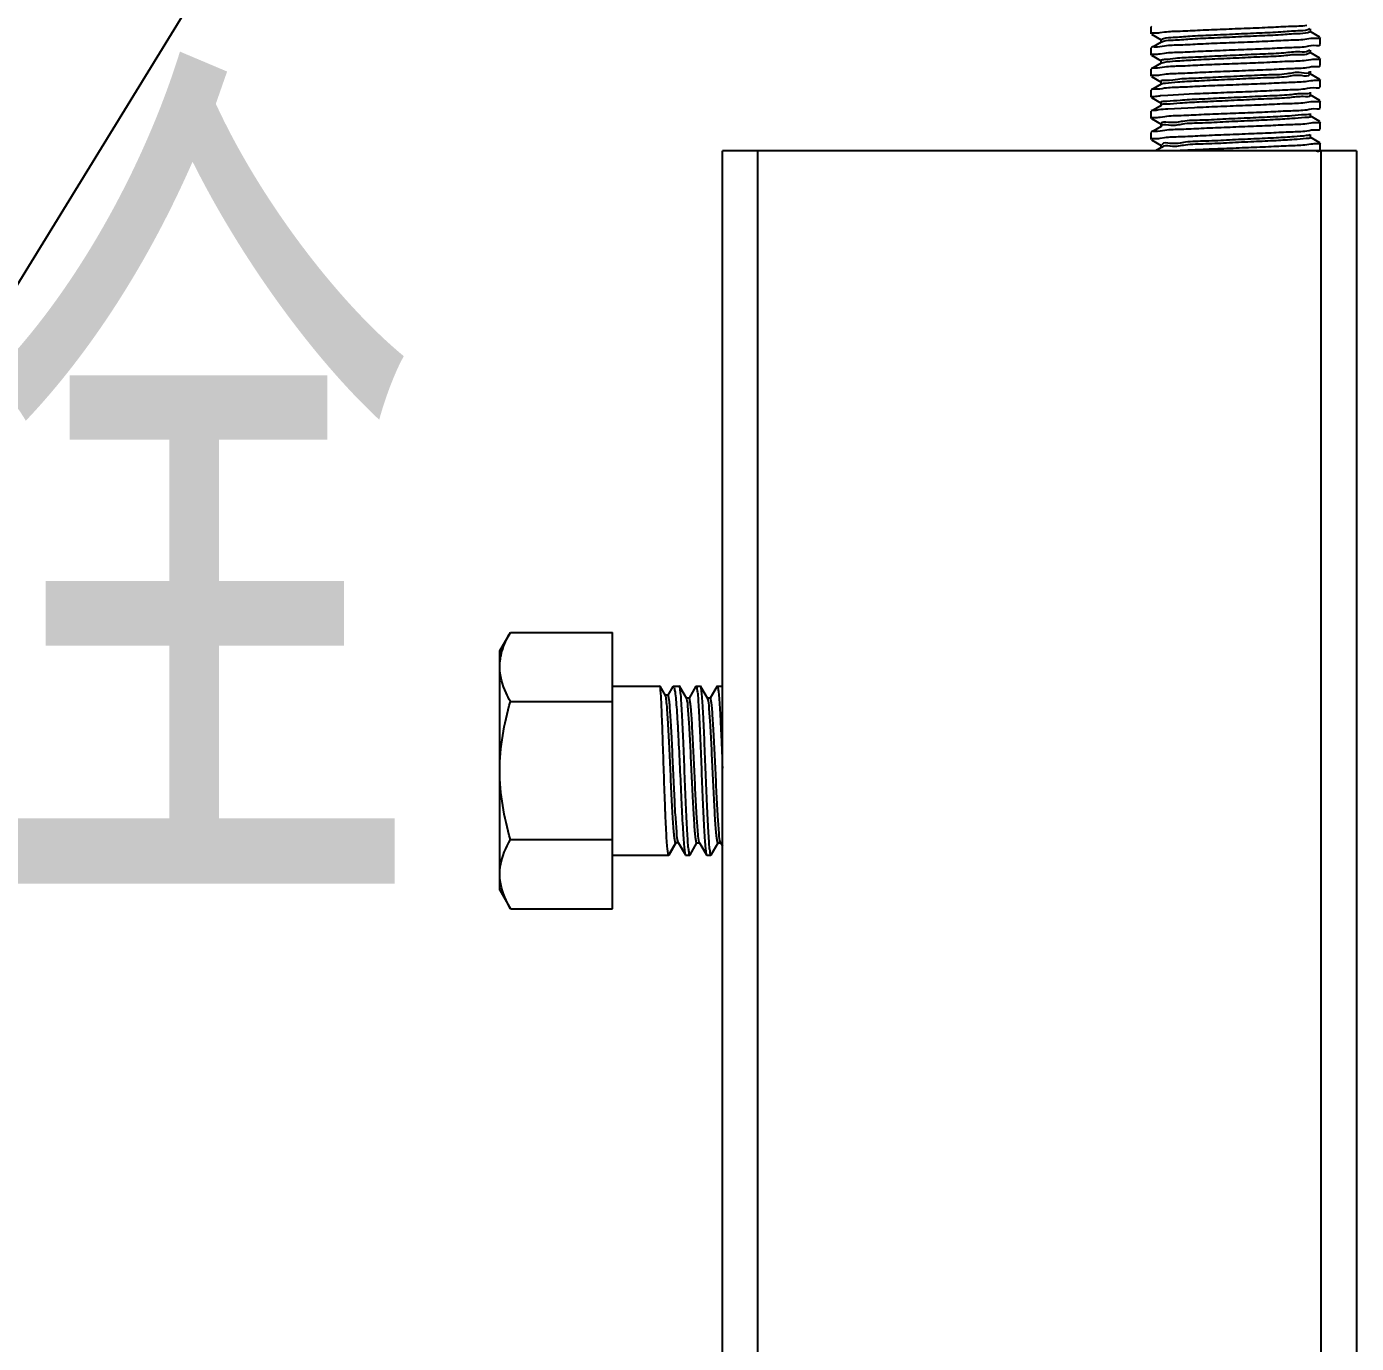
# Model space of a CAD drawing. Header units: millimetres. Extents: x -633009578 to 5705885, y -633235091 to 2571734.
# Drawn here: x 2453533 to 2454379, y 2003611 to 2004448 of the extents above; entities that cross this region are included whole.
import ezdxf

# ---------------------------------------------------------------- set-up
doc = ezdxf.new("R2010")
doc.units = ezdxf.units.MM
doc.header["$LTSCALE"] = 1000
doc.header["$MEASUREMENT"] = 0
doc.layers.get('0').update_dxf_attribs({"color": 9})
doc.layers.add('E-WIRE-系统', color=3, linetype='Continuous')
doc.layers.add('E-电气说明文字', color=3, linetype='Continuous')
doc.styles.get("Standard").update_dxf_attribs({"font": 'simhei.ttf', "bigfont": 'hztxt.shx'})
doc.styles.add('TSSD_Dimension', font='simhei.ttf', dxfattribs={"width": 0.707, "bigfont": 'hztxt.shx'})
doc.dimstyles.get("Standard").update_dxf_attribs({"dimtxt": 0.18, "dimasz": 0.18, "dimexe": 0.18, "dimexo": 0.0625, "dimgap": 0.09, "dimtad": 0, "dimtih": 1, "dimtoh": 1, "dimdec": 4, "dimzin": 0, "dimdsep": 46, "dimtxsty": 'Standard', "dimcen": 0.09, "dimadec": 0, "dimazin": 0, "dimtfac": 1, "dimtdec": 4, "dimtofl": 0, "dimtmove": 0, "dimatfit": 3, "dimfxl": 1, "dimtolj": 1, "dimtzin": 0, "dimarcsym": 0})

# ---------------------------------------------------------------- blocks, each defined once
blk = doc.blocks.new('G$CF4FACE3C')
at = {"layer": 'E-WIRE-系统'}
for p, q in [((-9834.295830443967, 7210.389870858984), (-9834.410707910778, 7210.256959348451)), ((-9834.410707910778, 7206.211318720714), (-9834.410707910778, 7210.256959348451)), ((-9834.295780488988, 7206.078378312988), (-9828.675176079152, 7202.824620374595)), ((-9829.179422422312, 7206.920836133766), (-9826.764998851577, 7207.31017300731)), ((-9828.804903831799, 7202.974806206417), (-9828.804903831799, 7201.356549949036)), ((-9742.545724606141, 7203.477709635277), (-9744.937991820276, 7203.091347834794)), ((-9743.154856818961, 7209.051867227536), (-9744.388558019651, 7208.536830541212)), ((-9737.430210183142, 7204.321409907076), (-9743.050910881022, 7207.575223568478)), ((-9742.921136794146, 7207.425010901527), (-9742.921136794146, 7209.043267157045)), ((-9737.315332685597, 7200.142857768922), (-9737.315332685597, 7204.188498396543)), ((-9834.295830443967, 7198.252948954585), (-9834.410707910778, 7198.120037444052)), ((-9834.410707910778, 7194.074396805838), (-9834.410707910778, 7198.120037444052)), ((-9828.675129754702, 7201.506762614707), (-9833.275768600171, 7198.843308664043)), ((-9829.181265127147, 7194.785638999543), (-9826.791262499755, 7195.17130964098)), ((-9828.357685046503, 7201.451117903343), (-9828.554646046832, 7201.332957838778)), ((-9828.286067783833, 7201.488365783705), (-9828.357685046503, 7201.451117903343)), ((-9743.315598248038, 7196.986182296532), (-9743.885335060768, 7196.496233398677)), ((-9743.224106812151, 7195.486898932606), (-9743.885335060768, 7194.877977152239)), ((-9737.430210183142, 7192.18448800256), (-9743.050910881022, 7195.438301662798)), ((-9742.921136794146, 7195.288088995847), (-9742.921136794146, 7196.90634526452)), ((-9737.430260146968, 7200.00991735945), (-9737.315332685597, 7200.142857768922)), ((-9834.295780488988, 7193.941456407425), (-9828.675176079152, 7190.687698480673)), ((-9828.675129754702, 7189.36984071089), (-9833.275768600171, 7186.706386801205)), ((-9828.804903831799, 7190.837884311448), (-9828.804903831799, 7189.219628043822)), ((-9828.371403612196, 7189.417730450514), (-9828.640481844079, 7189.304589709151)), ((-9742.554084083298, 7191.36326244846), (-9745.309678659076, 7190.927232927294)), ((-9737.430260146968, 7187.872995455633), (-9737.315332685597, 7188.005935853929)), ((-9737.315332685597, 7188.005935853929), (-9737.315332685597, 7192.051576492144)), ((-9834.295830443967, 7186.116027049371), (-9834.410707910778, 7185.983115538955)), ((-9834.410707910778, 7181.93747491145), (-9834.410707910778, 7185.983115538955)), ((-9834.295780488988, 7181.804534504772), (-9828.675176079152, 7178.550776574877)), ((-9829.179346720688, 7182.647304853774), (-9826.76536648674, 7183.036302007502)), ((-9742.544342425652, 7179.199895227677), (-9744.880886144238, 7178.821735156234)), ((-9743.4686223811, 7184.636410934385), (-9743.486475270474, 7184.455636309809)), ((-9743.46776887076, 7183.136949540698), (-9743.486475270474, 7182.837380042998)), ((-9737.430210183142, 7180.047566108056), (-9743.050910881022, 7183.301379758399)), ((-9742.921136794146, 7183.151167091331), (-9742.921136794146, 7184.769423359423)), ((-9737.315332685597, 7175.869013959542), (-9737.315332685597, 7179.914654587046)), ((-9834.295830443967, 7173.979105156031), (-9834.410707910778, 7173.846193635138)), ((-9834.410707910778, 7169.800553007633), (-9834.410707910778, 7173.846193635138)), ((-9828.675129754702, 7177.23291880649), (-9833.275768600171, 7174.569464896806)), ((-9828.804903831799, 7178.700962407631), (-9828.804903831799, 7177.082706139074)), ((-9828.43874381436, 7177.384068943094), (-9828.70188070042, 7177.277333340026)), ((-9824.910420992877, 7171.029629056924), (-9809.571309721796, 7171.849257851602)), ((-9742.921136794146, 7171.014245187049), (-9742.921136794146, 7172.632501445012)), ((-9737.430260146968, 7175.736073551816), (-9737.315332685597, 7175.869013959542)), ((-9834.295780488988, 7169.667612599325), (-9828.675176079152, 7166.41385467106)), ((-9828.675129754702, 7165.095996891614), (-9833.275768600171, 7162.43254296144)), ((-9829.13561893208, 7170.74443312583), (-9824.910420992877, 7171.029629056924)), ((-9828.804903831799, 7166.564040491474), (-9828.804903831799, 7164.945784235257)), ((-9809.571309721796, 7163.757976575289), (-9824.910420992877, 7162.938347802381)), ((-9742.569552780595, 7167.124173065531), (-9745.991824159632, 7166.604936258635)), ((-9737.430210183142, 7167.910644204239), (-9743.050910881022, 7171.164457854582)), ((-9737.430260146968, 7163.5991516473), (-9737.315332685597, 7163.732092055143)), ((-9737.315332685597, 7163.732092055143), (-9737.315332685597, 7167.777732681949)), ((-9834.295830443967, 7161.842183252214), (-9834.410707910778, 7161.70927173004)), ((-9834.410707910778, 7157.663631103234), (-9834.410707910778, 7161.70927173004)), ((-9834.295780488988, 7157.53069069481), (-9828.675176079152, 7154.276932755602)), ((-9829.174078368815, 7158.35721156362), (-9826.505460202461, 7158.781509610242)), ((-9737.430210183142, 7155.773722298676), (-9743.050910881022, 7159.027535949717)), ((-9742.921136794146, 7158.877323282068), (-9742.921136794146, 7160.495579539449)), ((-9834.295830443967, 7149.705261346768), (-9834.410707910778, 7149.572349826223)), ((-9834.410707910778, 7145.526709197438), (-9834.410707910778, 7149.572349826223)), ((-9828.675129754702, 7152.959074997809), (-9833.275768600171, 7150.295621056459)), ((-9828.804903831799, 7154.427118588239), (-9828.804903831799, 7152.808862330159)), ((-9742.546845893143, 7154.934935013647), (-9745.019201217452, 7154.537668111385)), ((-9737.430260146968, 7151.462229742901), (-9737.315332685597, 7151.595170150627)), ((-9737.315332685597, 7151.595170150627), (-9737.315332685597, 7155.640810778248)), ((-9834.295780488988, 7145.393768790294), (-9828.675176079152, 7142.140010851203)), ((-9828.675129754702, 7140.822153134854), (-9831.984622456832, 7138.906184084131)), ((-9829.18050903338, 7146.238276700838), (-9826.798636378488, 7146.62307638349)), ((-9828.804903831799, 7142.290196693619), (-9828.804903831799, 7140.671940426342)), ((-9828.191609711153, 7140.893229694688), (-9828.253819735022, 7140.705693498021)), ((-9828.174869015813, 7140.934855535044), (-9828.191609711153, 7140.893229694688)), ((-9742.546307259472, 7142.793611611356), (-9744.949122138787, 7142.405915360898)), ((-9737.430210183142, 7143.636800394859), (-9743.050910881022, 7146.89061404462)), ((-9742.921136794146, 7146.740401377552), (-9742.921136794146, 7148.358657645527)), ((-9737.315332685597, 7139.458248246228), (-9737.315332685597, 7143.503888874431)), ((-10080.88820420043, 4871.215032284963), (-10080.88820420043, 7138.910374230123)), ((-9716.437167097814, 7138.910374230123), (-10080.88820420043, 7138.910374230123)), ((-10060.64092436619, 4871.215032284963), (-10060.64092436619, 7138.910374230123)), ((-9737.430260146968, 7139.325307837804), (-9737.315332685597, 7139.458248246228)), ((-9736.684446937172, 4871.215032284963), (-9736.684446937172, 7138.910374230123)), ((-9716.437167097814, 7138.910374230123), (-9716.437167097814, 4871.215032284963)), ((-10208.93648084253, 6851.47861203819), (-10202.79090222181, 6862.123066397151)), ((-10202.79090222181, 6862.123066397151), (-10144.17710695928, 6862.123066397151)), ((-10144.17710695928, 6703.220488172141), (-10144.17710695928, 6862.123066397151)), ((-10208.93648084253, 6713.864942531683), (-10208.93648084253, 6851.47861203819)), ((-10208.93648084253, 6713.864942531683), (-10208.93648084253, 6851.47861203819)), ((-10144.17710695928, 6831.241307750926), (-10116.85044499743, 6831.241307750926)), ((-10144.17710695928, 6831.241307750926), (-10116.85044499743, 6831.241307750926)), ((-10116.79608172644, 6831.194015849032), (-10116.85044499743, 6831.241307750926)), ((-10113.72523493506, 6825.880946121877), (-10116.79609811003, 6831.194015745656)), ((-10109.42499692854, 6831.02243193204), (-10112.31355638942, 6826.044456351898)), ((-10109.4249502162, 6831.022431724821), (-10109.17277126457, 6831.241307750926)), ((-10109.17277126457, 6831.241307750926), (-10105.72617855598, 6831.241307750926)), ((-10109.17277126457, 6831.241307750926), (-10105.72617855598, 6831.241307750926)), ((-10105.59320761031, 6831.126379112597), (-10105.72617855598, 6831.241307750926)), ((-10101.60109263123, 6824.230899871211), (-10105.59320761031, 6831.126379112597)), ((-10096.14524344401, 6831.126379216206), (-10100.1178623389, 6824.264564570156)), ((-10096.14524344401, 6831.126379216206), (-10096.01227245014, 6831.241307750926)), ((-10096.01227245014, 6831.241307750926), (-10093.58379594842, 6831.241307750926)), ((-10096.01227245014, 6831.241307750926), (-10093.58379594842, 6831.241307750926)), ((-10093.45082495408, 6831.126379112597), (-10093.58379594842, 6831.241307750926)), ((-10089.45871002763, 6824.230899871211), (-10093.45082495408, 6831.126379112597)), ((-10084.00286084157, 6831.126379216206), (-10087.97547973669, 6824.264564570156)), ((-10084.00286084157, 6831.126379216206), (-10083.8698898463, 6831.241307750926)), ((-10083.8698898463, 6831.241307750926), (-10081.44141334435, 6831.241307750926)), ((-10083.8698898463, 6831.241307750926), (-10081.44141334435, 6831.241307750926)), ((-10081.3084424038, 6831.126379112597), (-10081.44141334435, 6831.241307750926)), ((-10080.88820420043, 6830.400312379817), (-10081.3084424038, 6831.126379112597)), ((-10202.79090222181, 6822.397421917645), (-10144.17710695928, 6822.397421917645)), ((-10112.25746632181, 6826.011896981974), (-10113.80092871981, 6826.011896981974)), ((-10101.52340583154, 6824.096758169704), (-10101.60109263123, 6824.230899871211)), ((-10100.05973331607, 6824.230899871211), (-10101.60109263123, 6824.230899871211)), ((-10101.4549332005, 6823.952496257843), (-10101.5234057277, 6824.096753087477)), ((-10089.38102322794, 6824.096758169704), (-10089.45871002763, 6824.230899871211)), ((-10087.91735076695, 6824.230899871211), (-10089.45871002763, 6824.230899871211)), ((-10089.28483342892, 6823.879321147688), (-10089.38102291897, 6824.096660182462)), ((-10202.79090222181, 6742.946132754558), (-10144.17710695928, 6742.946132754558)), ((-10107.74990901165, 6741.112654699362), (-10111.79736988107, 6734.102246922441)), ((-10111.66439893958, 6734.217175457161), (-10107.69178040861, 6741.078990205307)), ((-10106.20915581915, 6741.112654699362), (-10107.74990901165, 6741.112654699362)), ((-10106.2874464551, 6741.248109110864), (-10106.40558973001, 6741.528652566252)), ((-10106.28744702274, 6741.247834228794), (-10102.21777371829, 6734.218718460412)), ((-10099.52201633551, 6734.217175457161), (-10095.54939785483, 6741.078990205307)), ((-10095.60752635938, 6741.112654699362), (-10094.06616745819, 6741.112654699362)), ((-10094.14385425905, 6741.246842748835), (-10094.22470613522, 6741.422719209106)), ((-10094.14385389839, 6741.246796399588), (-10094.06616745819, 6741.112654699362)), ((-10094.06616745819, 6741.112654699362), (-10090.07405211707, 6734.217175457161)), ((-10087.37963368208, 6734.217175457161), (-10083.40701520257, 6741.078990205307)), ((-10083.46514375578, 6741.112654699362), (-10081.92378485436, 6741.112654699362)), ((-10082.00147108641, 6741.246806976269), (-10082.05984351737, 6741.366466867505)), ((-10082.00147129479, 6741.246796399588), (-10080.88820420043, 6739.324510573293)), ((-10144.17710695928, 6734.102246922441), (-10111.79736988107, 6734.102246922441)), ((-10144.17710695928, 6734.102246922441), (-10111.79736988107, 6734.102246922441)), ((-10111.66439893958, 6734.217175457161), (-10111.79736988107, 6734.102246922441)), ((-10102.21775608626, 6734.218718460412), (-10102.08346377686, 6734.102246922441)), ((-10102.08346377686, 6734.102246922441), (-10099.65498722531, 6734.102246922441)), ((-10102.08346377686, 6734.102246922441), (-10099.65498722531, 6734.102246922441)), ((-10099.52201633551, 6734.217175457161), (-10099.65498722531, 6734.102246922441)), ((-10090.07405211707, 6734.217175457161), (-10089.94108117325, 6734.102246922441)), ((-10089.94108117325, 6734.102246922441), (-10087.51260467502, 6734.102246922441)), ((-10089.94108117325, 6734.102246922441), (-10087.51260467502, 6734.102246922441)), ((-10087.37963368208, 6734.217175457161), (-10087.51260467502, 6734.102246922441)), ((-10208.93648084253, 6713.864942531683), (-10202.79090222181, 6703.220488172141)), ((-10202.79090222181, 6703.220488172141), (-10144.17710695928, 6703.220488172141))]:
    blk.add_line(p, q, dxfattribs=at)
for points, start_tangent, end_tangent in [([(-9826.764998852741, 7207.310173007543), (-9817.752872698475, 7207.861194483005), (-9806.263447804376, 7208.407828139723), (-9793.162904307479, 7208.953990226379), (-9779.118762909668, 7209.514765365864), (-9765.618672950426, 7210.076432069181), (-9754.042426799191, 7210.626252099755), (-9744.937991820276, 7211.182629121584)], (0.989081266017834, 0.147371127474998), (0.989038912291515, 0.1476551047978756)), ([(-9834.410707910778, 7206.211318720947), (-9832.460497858468, 7206.760688521666)], (0, 0.999999999999728), (0.9993482724377548, -0.03609751203266365)), ([(-9832.460497858468, 7206.760688521666), (-9829.179422422312, 7206.920836133766)], (0.9993482727475673, -0.03609750345269572), (0.9908084977131013, 0.1352720254105703)), ([(-9744.388558019651, 7208.536830541212), (-9750.18677676376, 7207.903114912915), (-9759.790496591944, 7207.269399264012), (-9772.175311244791, 7206.635683645727), (-9786.020161676453, 7206.001967976452), (-9799.848250207026, 7205.368252347573), (-9812.18456709059, 7204.734536720556), (-9821.713226448512, 7204.100821071304), (-9827.417828595964, 7203.467105454649), (-9828.673270743806, 7202.852589145186)], (-0.9508675703645282, -0.309597906371506), (-0.6804103025334227, -0.7328313722870112)), ([(-9744.388558019651, 7206.918574292562), (-9750.18677676376, 7206.284858666011), (-9759.790496591944, 7205.651143006631), (-9772.175311244791, 7205.017427378451), (-9786.020161676453, 7204.383711729548), (-9799.848250207026, 7203.749996101484), (-9812.18456709059, 7203.116280482966), (-9821.713226448512, 7202.482564815553), (-9827.417828595964, 7201.848849186557), (-9828.286067782436, 7201.488365783705)], (-0.9508675704001354, -0.3095979062632263), (-0.8923028814655193, -0.4514372245726253)), ([(-9744.937991820276, 7203.091347834794), (-9754.042426799191, 7202.534970834735), (-9765.618672950426, 7201.985150792869), (-9779.118762909668, 7201.423484109459), (-9793.162904307479, 7200.862708948785), (-9806.263447804376, 7200.316546862363), (-9817.752872698475, 7199.769913216704), (-9826.764998852741, 7199.218891730648)], (-0.9890389122943085, -0.1476551047828772), (-0.9890812660195376, -0.147371127463539)), ([(-9743.032946457388, 7207.53072349471), (-9744.388558019651, 7206.918574292562)], (-0.6870169582126018, -0.7266413827500644), (-0.9508675688971533, -0.3095979108755959)), ([(-9739.25122439838, 7203.64116269385), (-9742.545724606141, 7203.477709635277)], (-0.9993722402967977, 0.03542774796073349), (-0.9906971648519852, -0.1360850012121489)), ([(-9737.315332685597, 7204.188498396543), (-9739.25122439838, 7203.64116269385)], (0, -1.000000000000238), (-0.9993722406766581, 0.03542773725280286)), ([(-9834.410707910778, 7194.074396805838), (-9832.501925179502, 7194.617861065664)], (0, 1.000000000000441), (0.9994125583644644, -0.03427153609217896)), ([(-9826.764998852741, 7199.218891730648), (-9832.460497858468, 7198.669407242793), (-9834.386832441203, 7198.282340173144)], (-0.9890812663820278, -0.1473711250273801), (-0.3073411644794076, -0.9515993950276286)), ([(-9832.501925179502, 7194.617861065664), (-9829.181265128544, 7194.785638999543)], (0.9994125587288858, -0.03427152543153782), (0.9906209611035154, 0.1366386161445048)), ([(-9743.885335061932, 7196.496233398677), (-9749.039807436755, 7195.86251777166), (-9758.122125374386, 7195.228802153724), (-9770.163499395363, 7194.595086493879), (-9783.879504426615, 7193.961370878504), (-9797.807086467976, 7193.327655207482), (-9810.46062301076, 7192.693939600838), (-9820.490391029976, 7192.060223971843), (-9826.826538836118, 7191.426508313161), (-9828.778847962385, 7190.819037123583)], (-0.820774610748156, -0.5712521670436899), (-0.586084604105979, -0.8102498607419996)), ([(-9743.885335061932, 7194.877977152471), (-9749.039807436755, 7194.244261534535), (-9758.122125374386, 7193.61054590682), (-9770.163499395363, 7192.976830235915), (-9783.879504426615, 7192.34311460855), (-9797.807086467976, 7191.709398959763), (-9810.46062301076, 7191.07568334206), (-9820.490391029976, 7190.441967715626), (-9826.826538836118, 7189.808252044371), (-9828.371403612196, 7189.417730450514)], (-0.8207746107992859, -0.5712521669706541), (-0.9428823201147287, -0.3331259978100414)), ([(-9826.791262499755, 7195.17130964098), (-9817.6810570315, 7195.728059047367), (-9806.22459566174, 7196.272609446896), (-9793.025636691134, 7196.822591670905), (-9779.393463601591, 7197.366810808307), (-9766.294981686631, 7197.910005985992), (-9754.721094258595, 7198.453856204054), (-9745.30967866024, 7199.018514192314)], (0.9890975923392267, 0.1472615117021206), (0.9892275452415935, 0.1463860093581397)), ([(-9745.30967866024, 7199.018514192314), (-9739.29772866494, 7199.588942122529), (-9737.338593781227, 7199.981039378676)], (0.989227545550501, 0.146386007268698), (0.3004757230719071, 0.953789463059821)), ([(-9826.791262499755, 7187.08002836362), (-9832.501925179502, 7186.526579799014), (-9834.386113325832, 7186.146019129083)], (-0.9890975924687117, -0.1472615108294189), (-0.3152606147019071, -0.9490051342427723)), ([(-9745.30967866024, 7190.927232927294), (-9754.721094258595, 7190.362574915984), (-9766.294981686631, 7189.818724718411), (-9779.393463601591, 7189.275529531995), (-9793.025636691134, 7188.731310404022), (-9806.22459566174, 7188.181328180595), (-9817.6810570315, 7187.636777790845), (-9826.791262499755, 7187.08002836362)], (-0.9892275452443439, -0.1463860093367063), (-0.9890975923425778, -0.1472615116798183)), ([(-9826.76536648674, 7183.036302007502), (-9817.887319522444, 7183.580244431854), (-9806.415795958601, 7184.127298784442), (-9792.828135508345, 7184.693612615811), (-9778.477896088501, 7185.266695418861), (-9765.205631937599, 7185.820709005813), (-9753.802654702216, 7186.365076532005), (-9744.880886145635, 7186.913016442326)], (0.9891370798055015, 0.1469960453697019), (0.9890745434105097, 0.1474162391926704)), ([(-9744.880886145635, 7186.913016442326), (-9739.245383989532, 7187.459431997151), (-9737.339592563687, 7187.843272869592)], (0.9890745430614994, 0.1474162415324778), (0.3115083873882367, 0.9502434028120031)), ([(-9739.29772866494, 7191.497660855413), (-9742.554084083298, 7191.36326244846)], (-0.9992402776804642, 0.03897265014645032), (-0.9921724935256445, -0.1248749097717526)), ([(-9737.315332685597, 7192.051576492144), (-9739.29772866494, 7191.497660855413)], (0, -1.000000000000552), (-0.9992402775893419, 0.03897265251666823)), ([(-9834.410707910778, 7181.93747491145), (-9832.457001742674, 7182.487340261112)], (0, 1.000000000000244), (0.9993442033723182, -0.03620998741542766)), ([(-9832.457001742674, 7182.487340261112), (-9829.179346720688, 7182.647304853774)], (0.9993442032638262, -0.0362099903715352), (0.9908024111410604, 0.1353165994173918)), ([(-9743.486475270474, 7184.455636309809), (-9747.984386398923, 7183.821920630406), (-9756.522722410737, 7183.188205012935), (-9768.19071904011, 7182.554489404545), (-9781.743778578471, 7181.920773735852), (-9795.736227888847, 7181.287058117334), (-9808.675525337458, 7180.653342436999), (-9819.181466526585, 7180.019626831054), (-9826.133407317102, 7179.385911201942), (-9828.789800568717, 7178.752195542795), (-9828.773676983546, 7178.725028945715)], (-0.1604817396390092, -0.9870388093904475), (0.6104421353002499, -0.7920608558893212)), ([(-9743.486475270474, 7182.837380042998), (-9747.984386398923, 7182.203664383036), (-9756.522722410737, 7181.569948765333), (-9768.19071904011, 7180.93623314763), (-9781.743778578471, 7180.302517488832), (-9795.736227888847, 7179.668801859836), (-9808.675525337458, 7179.035086201155), (-9819.181466526585, 7178.40137057344), (-9826.133407317102, 7177.767654954572), (-9828.438743815525, 7177.384068943094)], (-0.1604817395750558, -0.9870388094007755), (-0.956481847466564, -0.2917918358430774)), ([(-9739.245383989532, 7179.368150721071), (-9742.544342425652, 7179.199895227677)], (-0.9993910869357949, 0.03489205286804883), (-0.9904500241305996, -0.1378722223618229)), ([(-9737.315332685597, 7179.914654587046), (-9739.245383989532, 7179.368150721071)], (0, -1.000000000000337), (-0.9993910871052619, 0.0348920480280629)), ([(-9826.76536648674, 7174.945020751911), (-9832.457001742674, 7174.396058993763), (-9834.386888918933, 7174.00844855688)], (-0.9891370794264494, -0.1469960479203534), (-0.3067160205107468, -0.9518010731035363)), ([(-9744.880886145635, 7178.821735156234), (-9753.802654702216, 7178.273795256042), (-9765.205631937599, 7177.729427730199), (-9778.477896088501, 7177.175414143014), (-9792.828135508345, 7176.602331348229), (-9806.415795958601, 7176.036017518141), (-9817.887319522444, 7175.488963145064), (-9826.76536648674, 7174.945020751911)], (-0.9890745434083925, -0.1474162392038256), (-0.9891370798004935, -0.1469960454039939)), ([(-9809.571309721796, 7171.849257851602), (-9796.20787281054, 7172.419994553667), (-9782.00589433848, 7172.988415587577), (-9768.080877432832, 7173.559172269073), (-9755.80535531626, 7174.12443709292), (-9745.991824159632, 7174.696217515622)], (0.9989621465769635, 0.04554810321459082), (0.9893212865567171, 0.1457511302391885)), ([(-9747.023137616226, 7171.781323540607), (-9754.99626405281, 7171.147607870516), (-9766.261874834076, 7170.513892243267), (-9779.61829373031, 7169.880176635343), (-9793.640822954709, 7169.2464609663), (-9806.833712246735, 7168.612745347782)], (-0.9999593616908183, 0.009015262989264377), (-0.9986740626378555, -0.05147928335126813)), ([(-9743.192970224656, 7172.415039168322), (-9747.023137616226, 7171.781323540607)], (0.5346887584901783, -0.8450490704948427), (-0.9999593616645709, 0.009015265939682795)), ([(-9745.991824159632, 7174.696217515622), (-9739.520928647136, 7175.284519369132), (-9737.335317905527, 7175.710161149269)], (0.9893212865828083, 0.1457511300609914), (0.2632977865582361, 0.964714608365408)), ([(-9743.192970224656, 7172.415039168322), (-9743.184990564594, 7172.402076315833)], (0.5346887855013035, -0.8450490534167934), (0.513384051150287, -0.8581589689239576)), ([(-9834.410707910778, 7169.800553007633), (-9833.320088235894, 7170.210768914898)], (0, 1.00000000000018), (0.9991870558443138, 0.04031410956988703)), ([(-9833.320088235894, 7170.210768914898), (-9830.09437289671, 7170.621260689455), (-9829.13561893208, 7170.74443312583)], (0.9991870558392059, 0.04031410972069808), (0.9941690965854766, 0.1078323114555887)), ([(-9825.340157277882, 7167.345314060687), (-9828.67967405147, 7166.711598442984), (-9828.663973496761, 7166.693363166763)], (-0.9985305531789982, -0.05419164482048113), (0.6761123084101841, -0.7367985792131073)), ([(-9825.340157277882, 7165.727057813783), (-9828.67918081698, 7165.092729143915)], (-0.9985305529310119, -0.05419164937976588), (0.627841520749042, -0.7783412007756667)), ([(-9806.833712246735, 7168.612745347782), (-9817.789707116084, 7167.979029689101), (-9825.340157277882, 7167.345314060687)], (-0.9986740625828869, -0.05147928441755392), (-0.9985305530219413, -0.05419164771785824)), ([(-9806.833712246735, 7166.994489101344), (-9817.789707116084, 7166.360773431021), (-9825.340157277882, 7165.727057813783)], (-0.9986740625833707, -0.05147928441440048), (-0.9985305530212475, -0.05419164772310303)), ([(-9745.991824159632, 7166.604936258635), (-9755.80535531626, 7166.033155837213), (-9768.080877432832, 7165.46789100254), (-9782.00589433848, 7164.897134321858), (-9796.20787281054, 7164.328713266295), (-9809.571309721796, 7163.757976575289)], (-0.9893212865564412, -0.1457511302394601), (-0.9989621465767141, -0.04554810321701377)), ([(-9747.023137616226, 7170.163067292538), (-9754.99626405281, 7169.529351623263), (-9766.261874834076, 7168.89563600556), (-9779.61829373031, 7168.261920378427), (-9793.640822954709, 7167.628204718581), (-9806.833712246735, 7166.994489101344)], (-0.9999593616907033, 0.009015262989337152), (-0.9986740626379564, -0.05147928335109445)), ([(-9743.207031254424, 7170.818093755748), (-9743.192970224656, 7170.796782901161), (-9747.023137616226, 7170.163067292538)], (0.5657431889817015, -0.8245814963581336), (-0.9999593616790848, 0.00901526432923976)), ([(-9739.520928647136, 7167.19323811389), (-9742.569552780595, 7167.124173065531)], (-0.9987527766365868, 0.04992886098433789), (-0.9949369698731981, -0.1005008755195819)), ([(-9737.315332685597, 7167.777732681949), (-9739.520928647136, 7167.19323811389)], (0, -0.9999999999995891), (-0.998752776674956, 0.04992886022397909)), ([(-9834.410707910778, 7157.663631103234), (-9832.446993028512, 7158.214912702795)], (0, 0.9999999999999045), (0.9992842111418804, -0.03782942452902801)), ([(-9824.910420992877, 7162.938347802381), (-9830.09437289671, 7162.529979423038), (-9833.320088235894, 7162.119487638585), (-9834.355952145066, 7161.886480051093)], (-0.9986041342799722, -0.05281839639408682), (-0.5931696392150511, -0.8050774988271853)), ([(-9832.446993028512, 7158.214912702795), (-9829.174078368815, 7158.357211563736)], (0.9992842114572189, -0.03782941623653375), (0.9918086142519601, 0.127732817617951)), ([(-9746.158450907096, 7159.74072639877), (-9753.546545297606, 7159.10701077187), (-9764.381762141827, 7158.473295122269), (-9777.508334325394, 7157.839579494088), (-9791.52608118672, 7157.20586387685), (-9804.939762691967, 7156.572148206527), (-9816.318572885823, 7155.938432577881), (-9824.448760891333, 7155.3047169192), (-9828.463098567212, 7154.67100130266), (-9828.440201062942, 7154.626115249703)], (-0.9972829249328748, -0.07366659783836561), (0.4789780438065826, -0.8778268813317076)), ([(-9746.158450907096, 7158.12247013126), (-9753.546545297606, 7157.488754524267), (-9764.381762141827, 7156.855038864189), (-9777.508334325394, 7156.221323235775), (-9791.52608118672, 7155.58760760806), (-9804.939762691967, 7154.953891948098), (-9816.318572885823, 7154.320176330977), (-9824.448760891333, 7153.686460672878), (-9828.463098567212, 7153.052745044115)], (-0.9972829249180949, -0.07366659803961353), (0.4273763374551882, -0.9040738167779514)), ([(-9826.505460202461, 7158.781509610475), (-9817.174037032994, 7159.343845893978), (-9805.62298837793, 7159.888130392996), (-9792.488821001258, 7160.433403959381), (-9778.897325052647, 7160.975977689377), (-9765.712640400976, 7161.524632906192), (-9754.217818707228, 7162.069343291572), (-9745.019201216055, 7162.628949388745)], (0.9892041584093904, 0.1465439626366647), (0.9891291975803919, 0.1470490751196353)), ([(-9743.009084164398, 7160.378950645216), (-9746.158450907096, 7159.74072639877)], (0.626203053486303, -0.7796600129563942), (-0.9972829250369787, -0.0736665964405936)), ([(-9743.024940613192, 7158.778766466654), (-9743.005549657857, 7158.756185801118), (-9746.158450907096, 7158.12247013126)], (0.6885408476725875, -0.725197559957898), (-0.997282924873277, -0.0736665986387307)), ([(-9745.019201216055, 7162.628949388745), (-9739.235873450525, 7163.186945338151), (-9737.339711749926, 7163.569328595535)], (0.9891291974069405, 0.1470490762871747), (0.3128293920643755, 0.9498093342667232)), ([(-9826.505460202461, 7150.690228344058), (-9832.446993028512, 7150.123631435796), (-9834.387135016266, 7149.73439744534)], (-0.9892041586606648, -0.1465439609439083), (-0.3040055322769438, -0.9526702663282776)), ([(-9826.798636378488, 7146.62307638349), (-9817.756650674855, 7147.176385549479), (-9806.197110179812, 7147.726126372698), (-9792.663256361848, 7148.289474194054), (-9778.53505302663, 7148.853628942161), (-9765.428841180401, 7149.400140951271), (-9753.950757515617, 7149.946477318997), (-9744.949122138787, 7150.497196628014)], (0.989053830617205, 0.1475551427153807), (0.9890773616234068, 0.1473973294356578)), ([(-9745.019201216055, 7154.537668111385), (-9754.217818707228, 7153.978062036331), (-9765.712640400976, 7153.433351619286), (-9778.897325052647, 7152.884696403984), (-9792.488821001258, 7152.342122672591), (-9805.62298837793, 7151.796849137056), (-9817.174037032994, 7151.252564629656), (-9826.505460202461, 7150.690228344058)], (-0.9891291975771103, -0.1470490751416593), (-0.9892041584112299, -0.1465439626256409)), ([(-9744.949122138787, 7150.497196628014), (-9739.263234166894, 7151.046127844951), (-9737.339267380303, 7151.432779755793)], (0.989077361877523, 0.1473973277248897), (0.30792604908273, 0.951410294403395)), ([(-9739.235873450525, 7155.095664061722), (-9742.546845893143, 7154.934935013647)], (-0.9993819174560656, 0.03515370624237067), (-0.9909682394049149, -0.1340967877706719)), ([(-9737.315332685597, 7155.640810778248), (-9739.235873450525, 7155.095664061722)], (0, -1.000000000000244), (-0.9993819176375173, 0.03515370104421525)), ([(-9834.410707910778, 7145.526709197438), (-9832.473836694611, 7146.074184308527)], (0, 1.000000000000588), (0.9993729243083962, -0.03540844760289599)), ([(-9832.473836694611, 7146.074184308527), (-9829.18050903338, 7146.238276700838)], (0.9993729245200746, -0.03540844160679558), (0.9906537710345167, 0.1364005349501304)), ([(-9745.392476046225, 7147.700129298843), (-9752.177170427982, 7147.066413628985), (-9762.555055270903, 7146.432698000572), (-9775.41914596036, 7145.7989823526), (-9789.397260189755, 7145.165266723605), (-9802.99838536675, 7144.531551106251), (-9814.771721393568, 7143.897835437325), (-9823.46143421391, 7143.264119808213), (-9828.140612589195, 7142.630404159427), (-9828.285688252188, 7142.189039051882)], (-0.9898552583176471, -0.1420794410959181), (-0.1912322560549386, -0.9815448151980987)), ([(-9745.392476046225, 7146.081873031333), (-9752.177170427982, 7145.448157382081), (-9762.555055270903, 7144.814441755065), (-9775.41914596036, 7144.180726094521), (-9789.397260189755, 7143.547010467388), (-9802.99838536675, 7142.913294838392), (-9814.771721393568, 7142.279579189606), (-9823.46143421391, 7141.645863571903), (-9828.140612589195, 7141.012147902627), (-9828.174869014649, 7140.934855535044)], (-0.9898552583493607, -0.142079440873605), (-0.384045241342066, -0.9233142761751436)), ([(-9744.949122138787, 7142.405915360898), (-9753.950757515617, 7141.855196063058), (-9765.428841180401, 7141.308859674376), (-9778.53505302663, 7140.762347665848), (-9792.663256361848, 7140.198192928336), (-9806.197110179812, 7139.634845115594), (-9817.756650674855, 7139.085104273516), (-9820.683463491732, 7138.990623637452)], (-0.9890773615633194, -0.1473973298370939), (-0.9993855500575713, -0.03505028296637925)), ([(-9743.042239162838, 7148.192580693751), (-9745.392476046225, 7147.700129298843)], (-0.8788829077730889, -0.477037560808577), (-0.9898552586455526, -0.1420794388113549)), ([(-9742.931595425587, 7146.735219715512), (-9742.924679527758, 7146.715588659048), (-9745.392476046225, 7146.081873031333)], (0.4439443588649442, -0.8960543545294366), (-0.9898552576865001, -0.1420794454930434)), ([(-9739.263234166894, 7142.954846568755), (-9742.546307259472, 7142.793611611356)], (-0.9993536568044348, 0.03594813809874547), (-0.9907572764797905, -0.135646670079838)), ([(-9737.315332685597, 7143.503888874431), (-9739.263234166894, 7142.954846568755)], (0, -0.9999999999998103), (-0.9993536566856238, 0.03594814135375813)), ([(-9739.294557613088, 7138.910374230123), (-9737.339274257654, 7139.295852021896)], (0.9994051026385122, -0.03448827077383487), (0.3080020102959108, 0.9513857060381808))]:
    blk.add_spline(points, degree=3, dxfattribs=dict(at, start_tangent=start_tangent, end_tangent=end_tangent))
for points in [[(-10207.65608714125, 6851.065088722622), (-10206.54761657352, 6854.936501472373), (-10204.8043906875, 6858.635601986782), (-10202.79090222297, 6862.123066397151)], [(-10208.93648084253, 6842.260244210134), (-10208.93647607509, 6845.226062334608), (-10208.47246182407, 6848.213841713732), (-10207.65608714125, 6851.065088722622)], [(-10208.93648084253, 6782.671777231619), (-10208.93647000846, 6796.071176041733), (-10206.50722672441, 6809.523696076707), (-10202.79090222297, 6822.397421917645)], [(-10202.79090222297, 6742.946132754558), (-10206.50722672441, 6755.819858596078), (-10208.93648084253, 6769.272378631751), (-10208.93648084253, 6782.671777231619)]]:
    blk.add_open_spline(points, degree=3, dxfattribs=at)
for points, knots in [([(-10202.79090222297, 6822.397421917645), (-10203.70762154809, 6823.985226299032), (-10206.96423009783, 6830.128398907604), (-10208.93648084253, 6837.122890120372), (-10208.93648084253, 6842.260244210134)], [0, 0, 0, 0, 0.2630172444, 1, 1, 1, 1]), ([(-10111.81801500078, 6734.105033684405), (-10112.16110004159, 6734.19767963083), (-10112.17572069541, 6735.927527692169), (-10112.70584546542, 6738.262025056756), (-10112.91661758232, 6742.859031403437), (-10113.29739130894, 6748.619693844696), (-10113.60929464968, 6755.766448283219), (-10114.0649708542, 6766.962587599293), (-10114.56936427532, 6781.893502673833), (-10115.14946091105, 6799.325445199036), (-10115.59450607724, 6812.760912750964), (-10116.01741900458, 6821.618266723934), (-10116.19820563635, 6826.300301665207), (-10116.56147831725, 6829.260088892654), (-10116.57385730138, 6830.808546071756), (-10116.79609759012, 6831.193876801524)], [0, 0, 0, 0, 0.0109574656, 0.0396138778, 0.08525353199999999, 0.1462438423, 0.2203491331, 0.3048334595, 0.4921593237, 0.6807238436, 0.8428341484, 0.90627204, 0.9546812495, 0.9862843890999998, 1, 1, 1, 1]), ([(-10109.17277126457, 6831.241307750926), (-10108.8317054736, 6831.241307750926), (-10108.52967525274, 6829.525652204291), (-10108.05828908528, 6827.343370264047), (-10107.64236240136, 6822.838128087227), (-10107.18145848089, 6817.215877907001), (-10106.73909281078, 6810.183686600765), (-10106.12655511452, 6799.118097592494), (-10105.42862450401, 6784.28156298364), (-10104.63232609932, 6766.86402906396), (-10103.98330686777, 6753.355348762707), (-10103.4055480673, 6744.35500307614), (-10103.07778742258, 6739.52019444562), (-10102.64883410814, 6736.347605433897), (-10102.48123021121, 6734.674540814129), (-10102.21777392039, 6734.21894979279)], [0, 0, 0, 0, 0.0105017819, 0.03809857990000001, 0.0824901988, 0.1421659566, 0.2149821788, 0.2982868948, 0.4838910747, 0.6720257666000001, 0.8353405543999999, 0.900032677, 0.9501173211, 0.9837952202, 1, 1, 1, 1]), ([(-10099.67531630327, 6734.104946171166), (-10100.01401418052, 6734.194867361221), (-10100.03976280126, 6735.897830260103), (-10100.57098539011, 6738.197071496747), (-10100.80089404155, 6742.725955942296), (-10101.20234125084, 6748.405032076058), (-10101.54424516321, 6755.456453553983), (-10102.05077868747, 6766.524862610619), (-10102.63524195296, 6781.326672291965), (-10103.33080361621, 6798.678612575284), (-10103.91320522246, 6812.118458525743), (-10104.45039494312, 6821.06377260678), (-10104.75687728776, 6825.865377333597), (-10105.17207078543, 6829.013784266892), (-10105.33213535743, 6830.674660172663), (-10105.59320792276, 6831.126149544376)], [0, 0, 0, 0, 0.0108050134, 0.0390349548, 0.08400596449999999, 0.1441371906, 0.2172575882999999, 0.3007070315, 0.4861775616, 0.6737549853, 0.8363330785999998, 0.9006764795999997, 0.9504626393999998, 0.9839191793, 1, 1, 1, 1]), ([(-10096.01227245014, 6831.241307750926), (-10095.6899475744, 6831.241307750926), (-10095.618708038, 6829.449710863177), (-10095.12383586494, 6827.368130930117), (-10094.87683750433, 6822.813492056797), (-10094.48113693274, 6817.209874070715), (-10094.13592563197, 6810.16678249801), (-10093.62831524294, 6799.099799796357), (-10093.04134331015, 6784.258602992049), (-10092.34379972075, 6766.841857320396), (-10091.75971103297, 6753.335798500571), (-10091.22067449754, 6744.339995352086), (-10090.91348887631, 6739.509257264086), (-10090.49628250627, 6736.34213176358), (-10090.33650914347, 6734.671285271528), (-10090.07405180717, 6734.217403988237)], [0, 0, 0, 0, 0.0099372431, 0.0373943032, 0.0817641802, 0.1414817631, 0.2143777693, 0.2977819017, 0.4836110728, 0.6719434637, 0.8353762162, 0.9000949404999999, 0.950180264, 0.9838358407, 1, 1, 1, 1]), ([(-10087.53296998958, 6734.104955813498), (-10087.87168445764, 6734.195041352184), (-10087.89739108505, 6735.897883764701), (-10088.42864182848, 6738.197503570351), (-10088.65853881626, 6742.726358050248), (-10089.05999182444, 6748.405617093784), (-10089.40189973498, 6755.457237551571), (-10089.90843335842, 6766.525777153322), (-10090.49289284204, 6781.327530115959), (-10091.18844247353, 6798.679120447137), (-10091.77083221241, 6812.118632413098), (-10092.30801073252, 6821.063722213265), (-10092.61448576744, 6825.865317297052), (-10093.02969403681, 6829.013755544438), (-10093.18974658381, 6830.67466691311), (-10093.45082531916, 6831.126154728467)], [0, 0, 0, 0, 0.0108068124, 0.039038585, 0.08401018130000001, 0.1441424044, 0.217265083, 0.3007180624, 0.4861865958, 0.6737609756999999, 0.8363333719999999, 0.9006752940999998, 0.9504617828, 0.9839191229, 1, 1, 1, 1]), ([(-10083.8698898463, 6831.241307750926), (-10083.54499854776, 6831.241307750926), (-10083.47613900201, 6829.433574063005), (-10082.97672999115, 6827.3356501573), (-10082.73000894976, 6822.743229070096), (-10082.33210357209, 6817.096023805789), (-10081.98562502977, 6810.0011046367), (-10081.47602997115, 6798.864961790619), (-10081.12911722879, 6790.078932379256), (-10080.88804996293, 6784.022623882745)], [0, 0, 0, 0, 0.0205713981, 0.0774380971, 0.1693177253, 0.2929359587, 0.4437602646000001, 0.6162243079, 1, 1, 1, 1]), ([(-10107.74990901165, 6741.112654699362), (-10108.04131831205, 6741.112654699362), (-10108.19685315038, 6742.666010278743), (-10108.62638178607, 6744.539597241092), (-10108.91957884841, 6748.535780120059), (-10109.30483886483, 6753.476416239282), (-10109.66196814226, 6759.663959396188), (-10110.17382809543, 6769.364066382521), (-10110.76901945448, 6782.329305465682), (-10111.4696305925, 6797.50161732838), (-10112.06013595778, 6809.232370248879), (-10112.59084456088, 6817.032590645365), (-10112.90891691507, 6821.223749820027), (-10113.29806259298, 6824.002821703325), (-10113.48741372931, 6825.469352782122), (-10113.72523545334, 6825.880811430048)], [0, 0, 0, 0, 0.0102737221, 0.0380633364, 0.08284563219999999, 0.1430142547, 0.2163323489, 0.3000613545, 0.486006429, 0.6735884634, 0.8357217091999999, 0.8998427026999999, 0.9495621031, 0.9832451149, 1, 1, 1, 1]), ([(-10106.40558973118, 6741.528652566252), (-10106.9520771408, 6743.179344077245), (-10107.21484731347, 6748.454784843139), (-10108.05203691032, 6758.26748112496), (-10108.64458060986, 6771.712868040544), (-10109.35832460644, 6786.748162475298), (-10109.9371349779, 6799.368027102435), (-10110.43544918229, 6808.655636679265), (-10110.77997021796, 6814.496082993341), (-10111.14692590386, 6819.125338157988), (-10111.43198960205, 6822.842078972957), (-10111.82976713171, 6824.583861502353), (-10111.98817697261, 6826.011755654006), (-10112.25746621401, 6826.011892212904)], [0, 0, 0, 0, 0.06152711860000001, 0.1841051738, 0.3504010363, 0.5368055857, 0.7171216054999999, 0.7970595661, 0.8664372893999999, 0.9229273515, 0.9646909658, 0.9904712569, 1, 1, 1, 1]), ([(-10095.60752599384, 6741.112732984242), (-10095.88291358878, 6741.11241787055), (-10096.04635786917, 6742.568885252229), (-10096.44996259827, 6744.340012772358), (-10096.73990987265, 6748.105875194189), (-10097.11027570395, 6752.777514008689), (-10097.45718170796, 6758.644132723217), (-10097.95594021608, 6767.902324414346), (-10098.52944784518, 6780.38544058369), (-10099.24960846966, 6795.130476778955), (-10099.80131836701, 6808.180709101027), (-10100.6956634426, 6817.48626092053), (-10100.86434208346, 6822.484368150006), (-10101.4549332005, 6823.952496257843)], [0, 0, 0, 0, 0.0099361888, 0.0367150554, 0.0799175515, 0.1380923246, 0.2091985545, 0.2907185676, 0.4731483509000001, 0.6596620247000001, 0.8239567231, 0.9429034918, 1, 1, 1, 1]), ([(-10094.22470613383, 6741.422719209106), (-10094.7978939875, 6742.92567925097), (-10094.99503221107, 6747.948185892659), (-10095.86582533154, 6757.30798936449), (-10096.42756082071, 6770.359650942148), (-10097.14277332393, 6785.085689022322), (-10097.71621588944, 6797.538055310491), (-10098.21391194547, 6806.767277471838), (-10098.56018264149, 6812.612481894786), (-10098.92957415339, 6817.266282258672), (-10099.21940477495, 6821.016628463636), (-10099.62128379568, 6822.78130524361), (-10099.78539402597, 6824.23097390472), (-10100.05973362969, 6824.23077751603)], [0, 0, 0, 0, 0.0580608983, 0.1775598998, 0.3419771592, 0.5282621473, 0.7102539075, 0.7915292962999999, 0.8624019786999999, 0.9203732448999999, 0.9634182302, 0.9900976626000001, 1, 1, 1, 1]), ([(-10083.46514375578, 6741.112793953973), (-10083.73818760039, 6741.112793953973), (-10083.90311609581, 6742.553945964086), (-10084.30286351731, 6744.31074917817), (-10084.59254596988, 6748.041855358868), (-10084.96073213592, 6752.673613798921), (-10085.30621246062, 6758.492309660185), (-10085.80260819686, 6767.685617471696), (-10086.3758201052, 6780.099856880377), (-10087.08548474894, 6794.801647039945), (-10087.65794998547, 6807.855715771788), (-10088.50298733311, 6817.279635303887), (-10088.73135401704, 6822.334862654214), (-10089.28483342892, 6823.879321147688)], [0, 0, 0, 0, 0.009860720600000001, 0.0364178612, 0.0792691091, 0.1369900284, 0.2075753516, 0.2885496667, 0.4700019522, 0.6560045808, 0.8205716059, 0.9407499218, 1, 1, 1, 1]), ([(-10082.05984351737, 6741.366466867737), (-10082.66588335275, 6742.805087917135), (-10082.80862024636, 6747.785056929453), (-10083.72448522551, 6757.044323882437), (-10084.26688441308, 6770.093897360028), (-10084.99147201353, 6784.853991153417), (-10085.56493303599, 6797.362186731189), (-10086.06456907513, 6806.644006071729), (-10086.41199129377, 6812.528089227271), (-10086.7831531486, 6817.21436455613), (-10087.07319327979, 6820.992754862527), (-10087.47821004898, 6822.769434649381), (-10087.64110664697, 6824.231149452156), (-10087.91735102469, 6824.230873222579)], [0, 0, 0, 0, 0.0563066489, 0.1748002161, 0.3389937775, 0.5256945411999999, 0.7084834291, 0.7902041095000002, 0.8615019668, 0.9198437483, 0.963175523, 0.9900360108, 1, 1, 1, 1]), ([(-10208.93648084253, 6723.083310463349), (-10208.93647913169, 6724.767929633264), (-10208.33603952243, 6731.761014606687), (-10205.43967192457, 6738.358328964678), (-10202.79090222297, 6742.946132754558)], [0, 0, 0, 0, 0.2412748476, 1, 1, 1, 1]), ([(-10111.81801500078, 6734.105033684405), (-10111.80081921746, 6734.102246922674), (-10111.80778648844, 6734.102720887749), (-10111.8146263212, 6734.104118623189), (-10111.81801500078, 6734.105033684405)], [0, 0, 0, 0, 0.4956414505, 1, 1, 1, 1]), ([(-10099.67531630327, 6734.104946171166), (-10099.65838270029, 6734.102246922674), (-10099.66524051921, 6734.102706059697), (-10099.67197708227, 6734.104059624369), (-10099.67531630327, 6734.104946171166)], [0, 0, 0, 0, 0.4956565896000001, 1, 1, 1, 1]), ([(-10087.53296998958, 6734.104955813498), (-10087.51600620989, 6734.102246922674), (-10087.52287653158, 6734.102707718848), (-10087.52962490846, 6734.104066157015), (-10087.53296998958, 6734.104955813498)], [0, 0, 0, 0, 0.4956415141, 1, 1, 1, 1]), ([(-10202.79090222297, 6703.220488172141), (-10203.70762154809, 6704.808292657719), (-10206.96423009783, 6710.95146526501), (-10208.93648084253, 6717.945956374868), (-10208.93648084253, 6723.083310463349)], [0, 0, 0, 0, 0.2630172444, 1, 1, 1, 1])]:
    blk.add_open_spline(points, degree=3, knots=knots, dxfattribs=at)
at = {"layer": 'E-电气说明文字', "style": 'TSSD_Dimension', "width": 0.7}
blk.add_text('螺杆式锚栓', height=400, dxfattribs=at).set_placement((-12161.47587985592, 6739.367122327792))
at = {"layer": 'E-WIRE-系统'}
blk.add_leader([(-9854.63891108078, 8091.292384392931), (-10537.20526015456, 6979.241234503221)], dimstyle='Standard', override={"dimgap": 0.09, "dimtad": 0, "dimtxsty": 'TSSD_Dimension'}, dxfattribs=at)

msp = doc.modelspace()

# ---------------------------------------------------------------- block references
at = {"xscale": 1.10592, "yscale": 1.10592, "zscale": 1.10592}
msp.add_blockref('G$CF4FACE3C', (2465124.496627273, 1996473.942841334, -46.07999998803452), dxfattribs=at)

doc.saveas('drawing.dxf')
